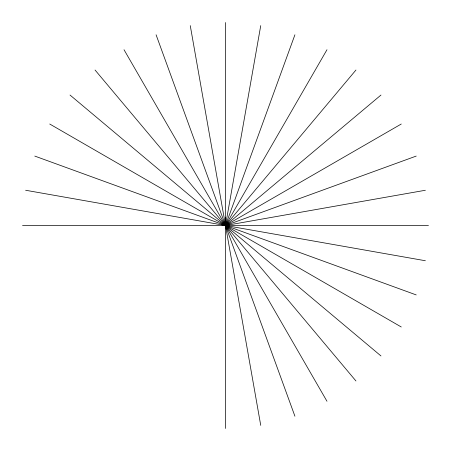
<?xml version="1.0" encoding="UTF-8"?>
<svg xmlns="http://www.w3.org/2000/svg" width="451" height="451" viewBox="0 0 451 451"><rect width="100%" height="100%" fill="white"/><g stroke="black" fill="none" stroke-linecap="round" stroke-linejoin="round"><path stroke-width="0.68" d="M225.5 428.45L225.5 22.55M425.366 190.26L225.5 225.5L260.74 25.634M416.211 156.085L225.5 225.5L294.915 34.789M225.5 217.382L225.5 225.5L326.975 49.74M401.26 124.025L225.5 225.5L355.952 70.029M225.5 225.5L380.971 95.048M22.55 225.5L428.45 225.5M25.634 190.26L425.366 260.74M34.789 156.085L416.211 294.915M49.74 124.025L401.26 326.975M70.029 95.048L380.971 355.952M95.048 70.029L355.952 380.971M124.025 49.74L326.975 401.26M156.085 34.789L294.915 416.211M190.26 25.634L260.74 425.366"/></g></svg>
